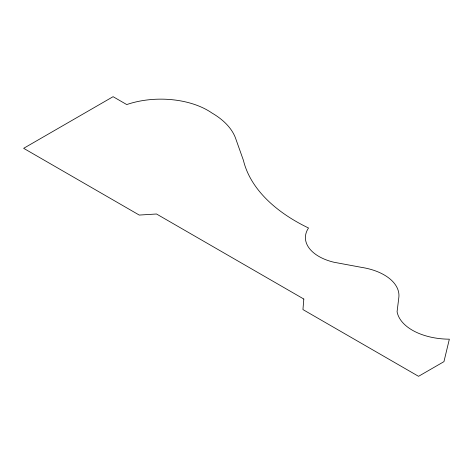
<?xml version="1.0" encoding="UTF-8"?>
<svg xmlns="http://www.w3.org/2000/svg" width="473" height="473" viewBox="0 0 473 473"><rect width="100%" height="100%" fill="white"/><g stroke="black" fill="none" stroke-linecap="round" stroke-linejoin="round"><path stroke-width="0.71" d="M303.82 299.042L302.945 309.573L418.546 376.313L443.946 361.65L449.35 339.182A53.112 30.662 0 0 1 397.078 311.725L398.745 298.161A50.505 29.16 0 0 0 361.526 267.369L333.968 262.249A46.135 26.636 0 0 1 308.526 227.998A185.404 107.04 0 0 1 243.447 160.424L235.974 139.381A87.635 50.593 0 0 0 211.951 113.017A66.468 38.378 0 0 0 126.74 104.568L113.088 96.687L23.65 148.321L139.251 215.067L156.51 213.997L303.82 299.042"/></g></svg>
